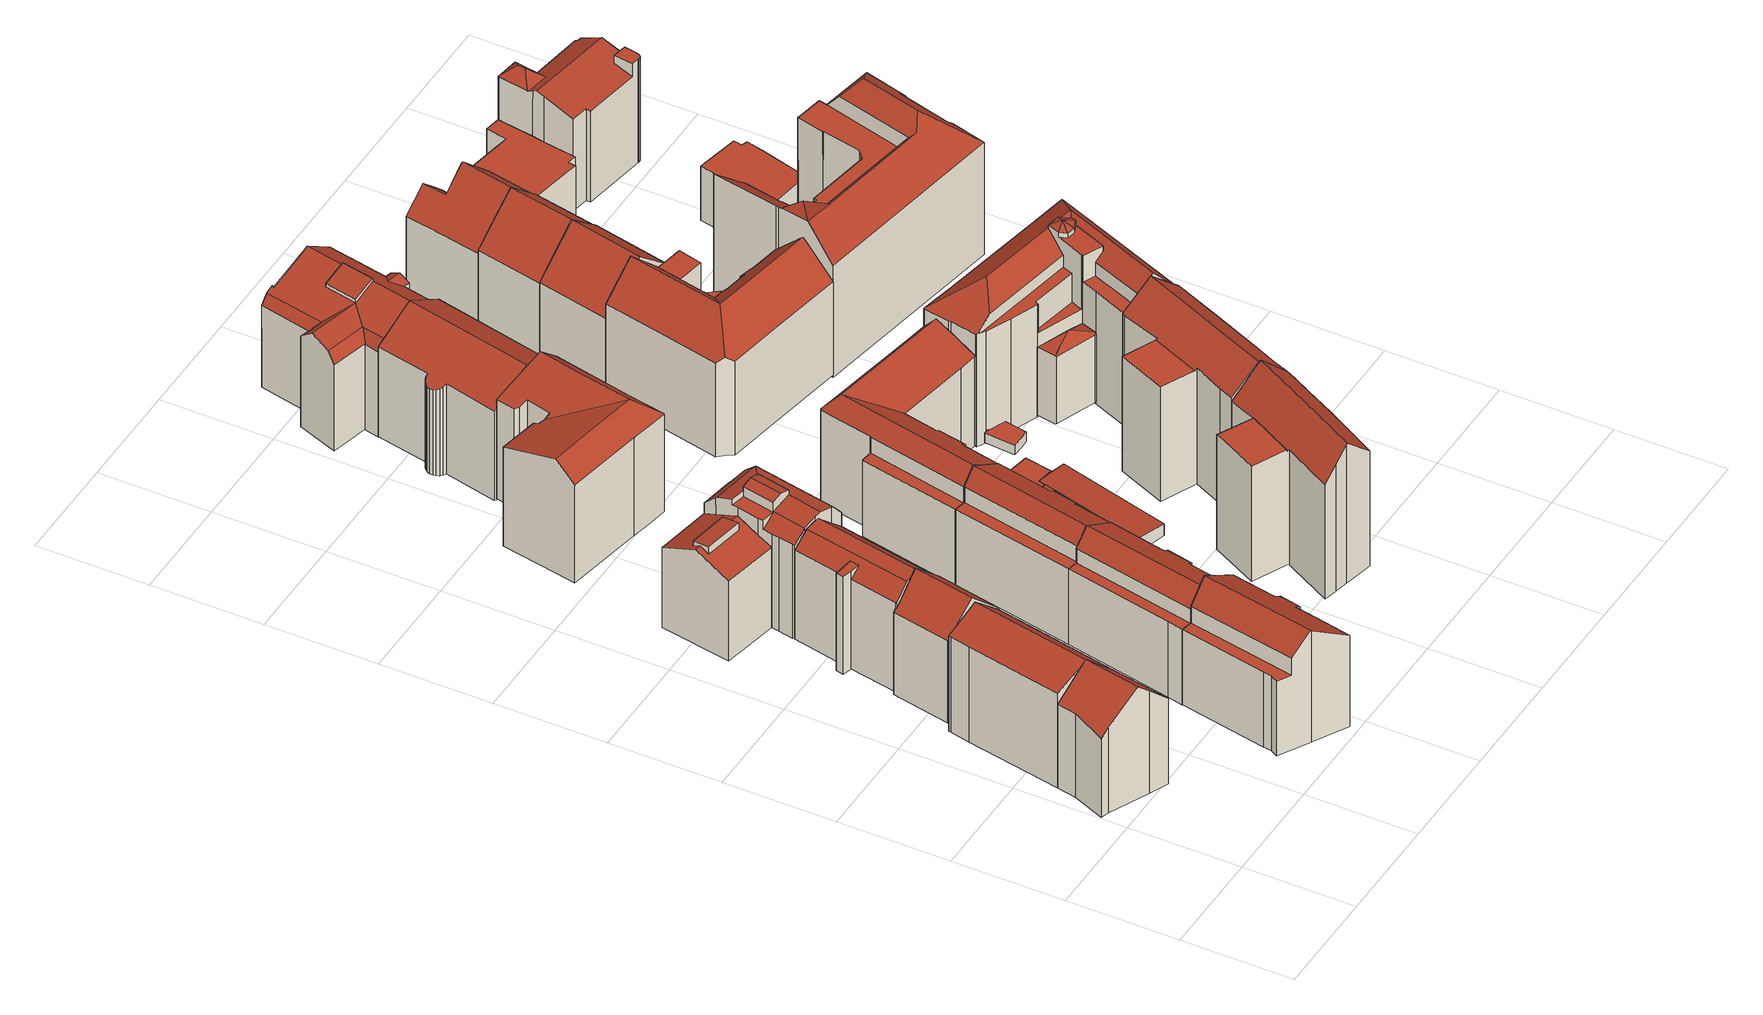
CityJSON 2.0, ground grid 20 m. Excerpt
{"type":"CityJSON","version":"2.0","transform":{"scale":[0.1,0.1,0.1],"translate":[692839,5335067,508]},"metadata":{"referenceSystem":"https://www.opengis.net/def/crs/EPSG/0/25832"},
"CityObjects":{
"building1":{"type":"Building","attributes":{"Gemeindeschluessel":"09162000","HoeheDach":"530.930","HoeheGrund":"508.690","Methode":"2000","NiedrigsteTraufeDesGebaeudes":"524.321","Geometrietyp2DReferenz":"3000","function":"31001_1000","roofType":"3100","measuredHeight":22.24,"storeysAboveGround":6},"geometry":[{"type":"MultiSurface","lod":"2","boundaries":[[[0,1,2,3]],[[4,5,6,7,8]],[[0,3,9,10]],[[2,11,4,8,9,3]],[[1,12,11,2]],[[13,5,4,11,12]],[[6,5,13,14]],[[15,7,6,14]],[[15,14,13,12,1,0,10]],[[10,9,8,7,15]]],"semantics":{"surfaces":[{"type":"WallSurface"},{"type":"RoofSurface"},{"type":"GroundSurface"}],"values":[0,1,0,1,0,0,0,0,2,0]}}]},
"building2":{"type":"Building","attributes":{"Gemeindeschluessel":"09162000","HoeheDach":"530.621","HoeheGrund":"508.690","Methode":"2000","NiedrigsteTraufeDesGebaeudes":"525.670","Geometrietyp2DReferenz":"3000","function":"31001_9998","roofType":"3100","measuredHeight":21.93,"storeysAboveGround":6},"geometry":[{"type":"MultiSurface","lod":"2","boundaries":[[[16,17,18,19]],[[20,21,22,23]],[[24,25,17,16]],[[26,27,21,20]],[[19,18,7,15]],[[23,28,24,16,19,15,10,26,20]],[[7,18,17,25,29,30,31]],[[31,30,22,21,27,32]],[[23,22,30,29,28]],[[28,29,25,24]],[[15,7,31,32,10]],[[10,32,27,26]]],"semantics":{"surfaces":[{"type":"WallSurface"},{"type":"GroundSurface"},{"type":"RoofSurface"}],"values":[0,0,0,0,0,1,2,2,0,0,0,0]}}]},
"building3":{"type":"Building","attributes":{"Gemeindeschluessel":"09162000","HoeheDach":"531.830","HoeheGrund":"510.330","Methode":"2000","NiedrigsteTraufeDesGebaeudes":"526.087","Geometrietyp2DReferenz":"3000","function":"31001_1000","roofType":"3100","measuredHeight":21.5,"storeysAboveGround":6},"geometry":[{"type":"MultiSurface","lod":"2","boundaries":[[[33,34,35,36,37,38]],[[39,40,36,35,41,42,43,44]],[[38,37,36,40,39,45]],[[34,33,46,47,48,49,50,43,42,41,35]],[[50,51,44,43]],[[49,52,51,50]],[[47,53,54,48]],[[48,54,52,49]],[[46,33,38,45,53,47]],[[53,45,39,44,51,52,54]]],"semantics":{"surfaces":[{"type":"WallSurface"},{"type":"RoofSurface"},{"type":"GroundSurface"}],"values":[0,0,1,2,0,0,0,0,0,1]}}]},
"building4":{"type":"Building","attributes":{"Gemeindeschluessel":"09162000","HoeheDach":"532.651","HoeheGrund":"510.430","Methode":"2000","NiedrigsteTraufeDesGebaeudes":"525.310","Geometrietyp2DReferenz":"3000","function":"31001_1000","roofType":"3100","measuredHeight":22.22,"storeysAboveGround":6},"geometry":[{"type":"MultiSurface","lod":"2","boundaries":[[[55,56,57,58]],[[59,60,61,62]],[[63,64,60,59]],[[65,66,67,68,69,70]],[[71,72,73,74]],[[75,76,77,78,58,57]],[[79,80,74,73,81,82,83,84,85]],[[70,69,86,87]],[[77,76,67,66]],[[88,89,90,91,92,93,94,62,61]],[[85,84,64,63]],[[73,72,86,69,68,67,76,75,57,56,91,90,81]],[[83,88,61,60,64,84]],[[83,82,89,88]],[[92,91,56,55]],[[87,86,72,71]],[[81,90,89,82]],[[58,78,77,66,65,70,87,71,74,80,79,85,63,59,62,94,93,92,55]]],"semantics":{"surfaces":[{"type":"WallSurface"},{"type":"RoofSurface"},{"type":"GroundSurface"}],"values":[0,0,0,0,0,0,0,0,0,0,0,1,1,0,0,0,1,2]}}]},
"building5":{"type":"Building","attributes":{"Gemeindeschluessel":"09162000","HoeheDach":"530.940","HoeheGrund":"510.274","Methode":"2000","NiedrigsteTraufeDesGebaeudes":"525.582","Geometrietyp2DReferenz":"3000","function":"31001_1000","roofType":"3100","measuredHeight":20.67,"storeysAboveGround":6},"geometry":[{"type":"MultiSurface","lod":"2","boundaries":[[[43,95,96,50]],[[97,98,99,100,101]],[[102,103,104]],[[43,35,105,98,97,95]],[[50,96,106,107]],[[108,109,110,103,102,111]],[[112,113,114,115]],[[116,117,106]],[[118,119,120,121]],[[122,123,124,101,100]],[[115,114,110,109]],[[121,120,105,35]],[[108,111,124,123]],[[43,50,107,112,115,109,108,123,122,125,118,121,35]],[[117,116,104,103,110,114,113]],[[125,126,119,118]],[[125,122,100,99,126]],[[97,101,124,111,102,104,116,106,96,95]],[[105,120,119,126,99,98]],[[112,107,106,117,113]]],"semantics":{"surfaces":[{"type":"WallSurface"},{"type":"RoofSurface"},{"type":"GroundSurface"}],"values":[0,1,0,0,0,0,0,0,0,0,0,0,0,2,1,0,0,1,1,0]}}]},
"building6":{"type":"Building","attributes":{"Gemeindeschluessel":"09162000","HoeheDach":"529.820","HoeheGrund":"510.276","Methode":"2000","NiedrigsteTraufeDesGebaeudes":"526.229","Geometrietyp2DReferenz":"3000","function":"31001_9998","roofType":"3100","measuredHeight":19.54,"storeysAboveGround":4},"geometry":[{"type":"MultiSurface","lod":"2","boundaries":[[[127,128,129,130,131,132,133]],[[134,135,136,137]],[[136,135,138,139]],[[140,141,142,143,144,145,146,147,148]],[[138,135,134,146,145]],[[127,141,140,128]],[[130,129,148,147,149]],[[146,134,137,143,142,150,151,152,149,147]],[[127,133,150,142,141]],[[132,151,150,133]],[[128,140,148,129]],[[144,139,138,145]],[[136,139,144,143,137]],[[131,152,151,132]],[[130,149,152,131]]],"semantics":{"surfaces":[{"type":"GroundSurface"},{"type":"WallSurface"},{"type":"RoofSurface"}],"values":[0,1,2,2,1,1,1,2,1,1,1,1,1,1,1]}}]},
"building7":{"type":"Building","attributes":{"Gemeindeschluessel":"09162000","HoeheDach":"531.190","HoeheGrund":"510.310","Methode":"2000","NiedrigsteTraufeDesGebaeudes":"525.290","Geometrietyp2DReferenz":"3000","function":"31001_1000","roofType":"3100","measuredHeight":20.88,"storeysAboveGround":6},"geometry":[{"type":"MultiSurface","lod":"2","boundaries":[[[153,154,155,156]],[[157,158,159,160]],[[161,162,163,164]],[[165,166,167,168,61]],[[169,168,167,170]],[[171,157,160,172,161,164,173,174,175,169,170,176,177,178]],[[163,162,179,159,158,180,181,154,153]],[[174,173,164,163,153,156,165,61,175]],[[166,155,154,181,178,177,176,170,167]],[[172,179,162,161]],[[165,156,155,166]],[[178,181,180,171]],[[160,159,179,172]],[[171,180,158,157]],[[175,61,168,169]]],"semantics":{"surfaces":[{"type":"RoofSurface"},{"type":"WallSurface"},{"type":"GroundSurface"}],"values":[0,1,1,0,1,2,0,1,1,1,1,1,1,1,1]}}]},
"building8":{"type":"Building","attributes":{"Gemeindeschluessel":"09162000","HoeheDach":"533.300","HoeheGrund":"510.267","Methode":"2000","NiedrigsteTraufeDesGebaeudes":"528.326","Geometrietyp2DReferenz":"3000","function":"31001_9998","roofType":"3400","measuredHeight":23.03,"storeysAboveGround":5},"geometry":[{"type":"MultiSurface","lod":"2","boundaries":[[[182,183,184,185]],[[186,187,188]],[[187,189,190,191,192]],[[193,194,195,196,197,198]],[[186,199,200]],[[190,201,202,191]],[[122,125,203,204,205]],[[206,207,187,186,200,208,209,210,211]],[[131,212,213,214]],[[123,206,211,108]],[[196,185,184,197]],[[127,215,216,133]],[[217,182,185,196,195]],[[127,128,208,200,199,215]],[[217,218,118,125,122,123,108,219,220,128,127,133,132,131,214,183,182]],[[218,194,193,118]],[[213,221,214]],[[132,222,212,131]],[[223,224,225,202,201]],[[191,202,225,192]],[[220,209,208,128]],[[223,201,190,189]],[[203,198,197,223,189,204]],[[226,224,227,228]],[[214,221,184,183]],[[108,211,210,219]],[[219,210,209,220]],[[217,195,194,218]],[[186,188,226,228,216,215,199]],[[197,184,221,213,212,222,229]],[[188,187,192,225,224,226]],[[123,122,205,207,206]],[[125,118,193,198,203]],[[187,207,205,204,189]],[[132,133,216,228,227,229,222]],[[223,197,229,227,224]]],"semantics":{"surfaces":[{"type":"WallSurface"},{"type":"RoofSurface"},{"type":"GroundSurface"}],"values":[0,0,0,1,0,1,0,1,0,0,1,0,0,0,2,0,0,0,0,1,0,0,1,0,0,0,0,0,1,1,0,0,0,1,0,1]}}]},
"building9":{"type":"Building","attributes":{"Gemeindeschluessel":"09162000","HoeheDach":"531.320","HoeheGrund":"510.270","Methode":"2000","NiedrigsteTraufeDesGebaeudes":"525.267","Geometrietyp2DReferenz":"3000","function":"31001_1000","roofType":"3100","measuredHeight":21.05,"storeysAboveGround":6},"geometry":[{"type":"MultiSurface","lod":"2","boundaries":[[[230,231,232,233]],[[234,232,231,235,236,237,238,239,240]],[[241,242,243,244]],[[245,246,178,247,230,233,248,167,170]],[[247,249,243,242,250,235,231,230]],[[170,167,240,239]],[[248,234,240,167]],[[251,241,244,252,178,246,245,170,239,238,237,236]],[[244,243,249,252]],[[251,250,242,241]],[[252,249,247,178]],[[248,233,232,234]],[[236,235,250,251]]],"semantics":{"surfaces":[{"type":"RoofSurface"},{"type":"WallSurface"},{"type":"GroundSurface"}],"values":[0,1,1,1,0,1,0,2,1,1,1,1,1]}}]},
"building10":{"type":"Building","attributes":{"Gemeindeschluessel":"09162000","HoeheDach":"510.371","HoeheGrund":"509.403","Methode":"2000","NiedrigsteTraufeDesGebaeudes":"510.371","Geometrietyp2DReferenz":"3000","function":"31001_2000","roofType":"1000","measuredHeight":0.968},"geometry":[{"type":"MultiSurface","lod":"2","boundaries":[[[253,254,255,256]],[[257,254,253,258]],[[259,256,255,260]],[[260,255,254,257]],[[259,260,257,258]],[[258,253,256,259]]],"semantics":{"surfaces":[{"type":"RoofSurface"},{"type":"WallSurface"},{"type":"GroundSurface"}],"values":[0,1,1,1,2,1]}}]},
"building11":{"type":"Building","attributes":{"Gemeindeschluessel":"09162000","HoeheDach":"532.860","HoeheGrund":"510.080","Methode":"2000","NiedrigsteTraufeDesGebaeudes":"529.471","Geometrietyp2DReferenz":"3000","function":"31001_1000","roofType":"3100","measuredHeight":22.78,"storeysAboveGround":5},"geometry":[{"type":"MultiSurface","lod":"2","boundaries":[[[261,262,263,264,265,266,267,268]],[[263,269,270,271,272,264]],[[273,274,275,276,277,278,279,270,269,263,262]],[[280,281,282,283,284,285]],[[286,278,277,287]],[[288,289,290,291]],[[287,277,276,292]],[[293,273,262,261,268,290,289,294]],[[295,296,297,298,275,274,273]],[[282,281,299,300,301,297,296,295]],[[302,298,297,301]],[[303,294,289,288,304,305]],[[271,270,279,306]],[[291,290,268,267]],[[301,300,299,281,280,285,305,304,288,291,267,266,265,264,272,271,306,286,287,292,307,302]],[[285,284,303,305]],[[306,279,278,286]],[[284,283,282,295,273,293,294,303]],[[275,298,302,307,292,276]]],"semantics":{"surfaces":[{"type":"WallSurface"},{"type":"RoofSurface"},{"type":"GroundSurface"}],"values":[0,0,1,0,0,0,0,1,1,0,0,0,0,0,2,0,0,1,0]}}]},
"building12":{"type":"Building","attributes":{"Gemeindeschluessel":"09162000","HoeheDach":"513.121","HoeheGrund":"509.403","Methode":"2000","NiedrigsteTraufeDesGebaeudes":"512.625","Geometrietyp2DReferenz":"3000","function":"31001_2000","roofType":"1000","measuredHeight":3.72},"geometry":[{"type":"MultiSurface","lod":"2","boundaries":[[[260,308,309,310]],[[259,311,312,313]],[[314,315,316,317]],[[308,260,259,313,317,316,318,319]],[[259,260,310,311]],[[320,319,318,321]],[[312,311,310,309,320,321,315,314]],[[313,312,314,317]],[[308,319,320,309]],[[321,318,316,315]]],"semantics":{"surfaces":[{"type":"WallSurface"},{"type":"GroundSurface"},{"type":"RoofSurface"}],"values":[0,0,0,1,0,0,2,0,0,0]}}]},
"building13":{"type":"Building","attributes":{"Gemeindeschluessel":"09162000","HoeheDach":"532.239","HoeheGrund":"509.840","Methode":"2000","NiedrigsteTraufeDesGebaeudes":"526.685","Geometrietyp2DReferenz":"3000","function":"31001_1000","roofType":"3100","measuredHeight":22.4,"storeysAboveGround":4},"geometry":[{"type":"MultiSurface","lod":"2","boundaries":[[[322,323,324,325]],[[326,327,328,329]],[[324,323,330,331]],[[325,332,333,334,335,336,337,338,339,340,341,342,343,344,345,346,347,326,329,348,322]],[[335,349,350,336]],[[345,351,352,346]],[[337,336,350,353,354,338]],[[339,355,356,340]],[[334,357,349,335]],[[332,325,324,331,358,333]],[[340,356,359,341]],[[352,360,327,326,347,346]],[[357,358,331,330,328,327,360,352,351,361,362,363,359,356,355,354,353,350,349]],[[341,359,363,342]],[[343,362,361,344]],[[344,361,351,345]],[[330,323,322,348,329,328]],[[333,358,357,334]],[[338,354,355,339]],[[342,363,362,343]]],"semantics":{"surfaces":[{"type":"WallSurface"},{"type":"RoofSurface"},{"type":"GroundSurface"}],"values":[0,0,1,2,0,0,0,0,0,0,0,0,1,0,0,0,0,0,0,0]}}]},
"building14":{"type":"Building","attributes":{"Gemeindeschluessel":"09162000","HoeheDach":"531.390","HoeheGrund":"510.120","Methode":"2000","NiedrigsteTraufeDesGebaeudes":"525.294","Geometrietyp2DReferenz":"3000","function":"31001_1000","roofType":"3100","measuredHeight":21.27,"storeysAboveGround":6},"geometry":[{"type":"MultiSurface","lod":"2","boundaries":[[[364,365,366,367]],[[368,369,370,371,372,373]],[[374,375,376,377,378,379,380,240,381]],[[382,383,366,365,384,385,386,387,388,389]],[[379,390,391,392,393,380]],[[240,394,395,396,397,381]],[[389,388,387,398,399,400,401,402]],[[403,385,384,404]],[[405,399,398,406]],[[402,401,400,407,408,409,410,411]],[[392,391,412,413,414,396,395]],[[412,415,411,410,416,413]],[[386,417,418,406,398,387]],[[373,372,377,376]],[[419,420,370,369]],[[421,420,419,422,423,424]],[[378,425,389,402,411,415,412,391,390,379]],[[404,384,365,364]],[[417,386,385,403]],[[377,372,371,370,420,421,424,426,427,382,389,425,378]],[[380,393,392,395,394,240]],[[418,417,403,404,364,367,428,429,430,431,423,422,419,369,368,373,376,375,374,381,397,396,414,413,416,410,409,408,407,405,406]],[[407,400,399,405]],[[423,431,430,427,426,424]],[[429,428,367,366,383,382,427,430]]],"semantics":{"surfaces":[{"type":"WallSurface"},{"type":"RoofSurface"},{"type":"GroundSurface"}],"values":[0,0,0,1,0,0,1,0,0,0,0,0,0,0,0,0,1,0,0,1,1,2,0,0,0]}}]},
"building15":{"type":"Building","attributes":{"Gemeindeschluessel":"09162000","HoeheDach":"537.453","HoeheGrund":"509.850","Methode":"1000","NiedrigsteTraufeDesGebaeudes":"532.104","Geometrietyp2DReferenz":"3000","function":"31001_1000","roofType":"3100","measuredHeight":27.6,"storeysAboveGround":7},"geometry":[{"type":"MultiSurface","lod":"2","boundaries":[[[432,433,434,435,436,437]],[[438,439,440,441,442,443,444,445,446,447,448,449,437,436,435,450,451,452,453,454,455,456,457]],[[458,459,457,456,455,460]],[[449,448,461,462,463,432,437]],[[464,465,466,451,450,435,434]],[[457,459,467,438]],[[465,464,463,462]],[[445,468,469,446]],[[469,470,461,448,447,446]],[[440,439,438,467,471,472]],[[443,442,473,474,475,444]],[[444,475,468,445]],[[468,475,474,476,477,458,460,478,479,480,466,465,462,461,470,469]],[[473,481,472,471,467,459,458,477,476,474]],[[463,464,434,433,432]],[[466,480,479,453,452,451]],[[478,460,455,454,453,479]],[[442,441,440,472,481,473]]],"semantics":{"surfaces":[{"type":"WallSurface"},{"type":"GroundSurface"},{"type":"RoofSurface"}],"values":[0,1,0,0,0,0,0,0,0,0,0,0,2,2,2,0,0,0]}}]},
"building16":{"type":"Building","attributes":{"Gemeindeschluessel":"09162000","HoeheDach":"513.026","HoeheGrund":"510.170","Methode":"2000","NiedrigsteTraufeDesGebaeudes":"512.534","Geometrietyp2DReferenz":"3000","function":"31001_2000","roofType":"1000","measuredHeight":2.86},"geometry":[{"type":"MultiSurface","lod":"2","boundaries":[[[482,483,484,485,486,487]],[[488,489,490,491,492,493]],[[492,483,482,493]],[[493,482,487,488]],[[491,484,483,492]],[[488,487,486,489]],[[489,486,485,490]],[[490,485,484,491]]],"semantics":{"surfaces":[{"type":"RoofSurface"},{"type":"GroundSurface"},{"type":"WallSurface"}],"values":[0,1,2,2,2,2,2,2]}}]},
"building17":{"type":"Building","attributes":{"Gemeindeschluessel":"09162000","HoeheDach":"513.042","HoeheGrund":"510.330","Methode":"1000","NiedrigsteTraufeDesGebaeudes":"513.042","Geometrietyp2DReferenz":"3000","function":"31001_2000","roofType":"1000","measuredHeight":2.71},"geometry":[{"type":"MultiSurface","lod":"2","boundaries":[[[494,485,486,495]],[[496,497,498,499]],[[486,485,500,501,498,497]],[[499,498,501,502]],[[503,500,485,494]],[[502,501,500,503]],[[496,499,502,503,494,495]],[[495,486,497,496]]],"semantics":{"surfaces":[{"type":"WallSurface"},{"type":"RoofSurface"},{"type":"GroundSurface"}],"values":[0,0,1,0,0,0,2,0]}}]},
"building18":{"type":"Building","attributes":{"Gemeindeschluessel":"09162000","HoeheDach":"532.300","HoeheGrund":"509.741","Methode":"2000","NiedrigsteTraufeDesGebaeudes":"525.881","Geometrietyp2DReferenz":"3000","function":"31001_1000","roofType":"3100","measuredHeight":22.56,"storeysAboveGround":4},"geometry":[{"type":"MultiSurface","lod":"2","boundaries":[[[504,505,506,507]],[[508,509,510,511]],[[512,513,514,515,516,517]],[[518,519,520,521]],[[522,508,511,523,524]],[[525,526,527,528]],[[529,527,530,531]],[[532,533,521,520]],[[534,535,513,512]],[[529,531,536,507]],[[508,537,538,509]],[[539,540,523,516,515]],[[541,542,543,544]],[[508,522,528,527,529,507,506,545,537]],[[534,512,517,511,546,547]],[[507,536,504]],[[548,547,546]],[[549,550,551,540,539]],[[552,553,538,537]],[[532,520,519,554,546,511,552,537,545]],[[549,539,515,514]],[[546,543,548]],[[555,525,528,522,524,551,550]],[[518,541,544,554,519]],[[542,535,534,547,548,543]],[[556,533,532,545,506,505]],[[556,505,504,536,531,530,526,525,555]],[[538,553,510,509]],[[523,511,517,516]],[[546,554,544,543]],[[549,514,513,535,542,541,518,521,533,556,555,550]],[[524,523,540,551]],[[511,510,553,552]],[[526,530,527]]],"semantics":{"surfaces":[{"type":"RoofSurface"},{"type":"WallSurface"},{"type":"GroundSurface"}],"values":[0,1,1,1,0,0,0,1,1,0,1,0,1,0,0,1,1,1,1,0,1,0,1,1,1,1,1,0,0,0,2,0,1,1]}}]},
"building19":{"type":"Building","attributes":{"Gemeindeschluessel":"09162000","HoeheDach":"512.377","HoeheGrund":"510.530","Methode":"1000","NiedrigsteTraufeDesGebaeudes":"512.377","Geometrietyp2DReferenz":"3000","function":"51009_1610","roofType":"1000","measuredHeight":1.85},"geometry":[{"type":"MultiSurface","lod":"2","boundaries":[[[557,558,559,560,561,562,563,564,565]],[[566,567,568,569,570,571,572,573,574]],[[558,557,565,569,568,567]],[[574,573,572,562,561,560]],[[559,558,567,566,574,560]],[[562,572,571,563]],[[570,569,565,564,563,571]]],"semantics":{"surfaces":[{"type":"GroundSurface"},{"type":"RoofSurface"},{"type":"WallSurface"}],"values":[0,1,2,2,2,2,2]}}]},
"building20":{"type":"Building","attributes":{"Gemeindeschluessel":"09162000","HoeheDach":"537.390","HoeheGrund":"509.870","Methode":"1000","NiedrigsteTraufeDesGebaeudes":"532.601","Geometrietyp2DReferenz":"3000","function":"31001_1000","roofType":"3100","measuredHeight":27.52,"storeysAboveGround":7},"geometry":[{"type":"MultiSurface","lod":"2","boundaries":[[[575,576,577,578]],[[579,580,581,582,583,577,576,584,585,586,587,588,589,590,591]],[[592,593,594,595]],[[596,459,579,597]],[[598,599,600,601]],[[459,602,603,604,605,600,599,582,581,580,579]],[[601,600,605,606]],[[607,583,582,608]],[[597,579,591,609]],[[586,585,584,576,575,610,611,612]],[[590,589,613,614]],[[593,587,586,612,615,616,594]],[[609,591,590,614]],[[617,618,619,606,605,604,603,602]],[[583,607,578,577]],[[587,593,592,588]],[[606,619,618,617,596,597,609,614,613,620,621,616,615,612,611,610,575,578,607,608,598,601]],[[599,598,608,582]],[[620,613,589,588,592,595,621]],[[621,595,594,616]],[[617,602,459,596]]],"semantics":{"surfaces":[{"type":"WallSurface"},{"type":"RoofSurface"},{"type":"GroundSurface"}],"values":[0,1,1,0,0,1,0,0,0,0,0,0,0,0,0,0,2,0,0,0,0]}}]},
"building21":{"type":"Building","attributes":{"Gemeindeschluessel":"09162000","HoeheDach":"534.470","HoeheGrund":"510.120","Methode":"2000","NiedrigsteTraufeDesGebaeudes":"528.004","Geometrietyp2DReferenz":"3000","function":"31001_1000","roofType":"3100","measuredHeight":24.35,"storeysAboveGround":5},"geometry":[{"type":"MultiSurface","lod":"2","boundaries":[[[622,623,624,625,626]],[[627,628,629,630,631,632,633]],[[634,635,636,637]],[[634,638,639,640,641,635]],[[642,624,623,643]],[[644,645,646,647,648,649,650,651,652,653,654,655,642,643,656,657,658,659,660,661,629,628,627,662,663,664,639,638,634,637]],[[643,623,622,656]],[[657,656,622,626,665,666,658]],[[667,668,669,636,635,641,640,670,671,672,633,632,673,674]],[[675,676,673,677]],[[678,679,680,652,651,650]],[[647,646,681,682,683,648]],[[683,682,681,668,667,674,684]],[[649,648,683,684,678,650]],[[625,685,665,626]],[[686,687,685,625,624,642,655,654,653,652,680]],[[673,676,688,666,665,685,687,686,689,674]],[[677,673,632,631]],[[631,630,690,675,677]],[[658,666,688,659]],[[676,675,690,661,660,659,688]],[[627,633,672,662]],[[681,646,645,644,637,636,669,668]],[[672,671,670,664,663,662]],[[684,674,689,686,680,679,678]],[[661,690,630,629]],[[664,670,640,639]]],"semantics":{"surfaces":[{"type":"RoofSurface"},{"type":"WallSurface"},{"type":"GroundSurface"}],"values":[0,1,1,1,1,2,1,1,0,1,1,1,0,1,1,1,0,1,0,1,1,1,1,1,0,1,1]}}]},
"building22":{"type":"Building","attributes":{"Gemeindeschluessel":"09162000","HoeheDach":"532.763","HoeheGrund":"510.300","Methode":"2000","NiedrigsteTraufeDesGebaeudes":"525.832","Geometrietyp2DReferenz":"3000","function":"31001_1000","roofType":"3100","measuredHeight":22.46,"storeysAboveGround":6},"geometry":[{"type":"MultiSurface","lod":"2","boundaries":[[[691,692,693,694,695,696,697,698]],[[699,700,701,702,703,704,705,697,696,695,694]],[[700,699,694,693,706,707]],[[708,709,710,692,691,698,711]],[[712,707,706,693,692,710]],[[704,703,702,701,700,707,712,710,709,708,711,705]],[[705,711,698,697]]],"semantics":{"surfaces":[{"type":"WallSurface"},{"type":"GroundSurface"},{"type":"RoofSurface"}],"values":[0,1,0,2,2,0,0]}}]},
"building23":{"type":"Building","attributes":{"Gemeindeschluessel":"09162000","HoeheDach":"525.737","HoeheGrund":"510.280","Methode":"1000","NiedrigsteTraufeDesGebaeudes":"523.746","Geometrietyp2DReferenz":"3000","function":"31001_9998","roofType":"4000","measuredHeight":15.46,"storeysAboveGround":5},"geometry":[{"type":"MultiSurface","lod":"2","boundaries":[[[713,714,715,716,717,718]],[[719,720,715,714]],[[721,722,723,724,725,726]],[[722,721,727,728]],[[719,725,720]],[[727,721,726,719,714,713]],[[720,725,724,729,716,715]],[[726,725,719]],[[723,722,728,718,717,716,729,724]],[[728,727,713,718]]],"semantics":{"surfaces":[{"type":"WallSurface"},{"type":"RoofSurface"},{"type":"GroundSurface"}],"values":[0,1,0,0,1,1,0,1,2,0]}}]},
"building24":{"type":"Building","attributes":{"Gemeindeschluessel":"09162000","HoeheDach":"539.300","HoeheGrund":"509.923","Methode":"2000","NiedrigsteTraufeDesGebaeudes":"526.530","Geometrietyp2DReferenz":"3000","function":"31001_9998","roofType":"2100","measuredHeight":29.38,"storeysAboveGround":7},"geometry":[{"type":"MultiSurface","lod":"2","boundaries":[[[730,731,732,733]],[[734,735,736,737,738,739,740,741]],[[742,743,744,745,746]],[[747,748,749,750]],[[733,732,751,752]],[[598,601,753,754,755]],[[752,751,744,743]],[[737,756,757,738]],[[758,759,760,761,762,763,764,765,766]],[[767,768,756]],[[769,764,763,770]],[[771,772,740,739,773,750,749,774]],[[775,762,761,776]],[[739,738,757,777,778,779,780,781,782,773]],[[778,777,783,784]],[[607,608,785,786,787,788]],[[789,783,768]],[[790,791,771,774]],[[792,793,794,786,785,755,754,795]],[[787,796,797,798,788]],[[799,759,731,730]],[[758,778,784,795,745,744,751,732,731,759]],[[607,788,798,800]],[[792,789,801,735,734,793]],[[791,790,802,803]],[[780,804,805,802,790,774,749,748,781]],[[767,801,768]],[[736,767,756,737]],[[769,806,805,804,765,764]],[[742,807,601,598,608,607,800,772,771,791,803,806,769,770,775,776,808,799,730,733,752,743]],[[805,806,803,802]],[[768,783,777]],[[787,786,794,796]],[[773,782,747,750]],[[735,801,767,736]],[[784,783,789,792]],[[770,763,762,775]],[[756,768,757]],[[742,746,809,807]],[[768,777,757]],[[780,779,766,765,804]],[[808,760,759,799]],[[801,789,768]],[[778,758,766,779]],[[772,800,798,797,741,740]],[[782,781,748,747]],[[598,755,785,608]],[[776,761,760,808]],[[792,795,784]],[[807,809,753,601]],[[754,753,809,746,745,795]],[[734,741,797,796,794,793]]],"semantics":{"surfaces":[{"type":"WallSurface"},{"type":"RoofSurface"},{"type":"GroundSurface"}],"values":[0,1,0,0,0,0,0,0,1,1,0,0,0,0,0,0,1,0,1,1,0,1,0,0,0,1,1,0,0,2,0,1,0,1,0,0,0,1,0,1,0,0,1,1,0,0,0,0,1,0,1,0]}}]},
"building25":{"type":"Building","attributes":{"Gemeindeschluessel":"09162000","HoeheDach":"532.760","HoeheGrund":"510.320","Methode":"2000","NiedrigsteTraufeDesGebaeudes":"525.579","Geometrietyp2DReferenz":"3000","function":"31001_1000","roofType":"3100","measuredHeight":22.44,"storeysAboveGround":6},"geometry":[{"type":"MultiSurface","lod":"2","boundaries":[[[694,695,810,697,811,812,813,814]],[[815,816,817,814,813,812,811,818]],[[697,819,818,811]],[[810,695,694,820,692,821,819,697]],[[821,692,816,815,818,819]],[[814,817,820,694]],[[820,817,816,692]]],"semantics":{"surfaces":[{"type":"GroundSurface"},{"type":"WallSurface"},{"type":"RoofSurface"}],"values":[0,1,1,1,2,1,2]}}]},
"building26":{"type":"Building","attributes":{"Gemeindeschluessel":"09162000","HoeheDach":"532.780","HoeheGrund":"510.370","Methode":"2000","NiedrigsteTraufeDesGebaeudes":"525.017","Geometrietyp2DReferenz":"3000","function":"31001_1000","roofType":"3100","measuredHeight":22.41,"storeysAboveGround":6},"geometry":[{"type":"MultiSurface","lod":"2","boundaries":[[[822,823,824,825,826,827,828,829,830,831,832,833,834]],[[835,836,837,838,839,840,841,842,843]],[[829,844,845,830]],[[836,846,834,833,832,837]],[[822,847,848,823]],[[848,847,846,836,835]],[[832,831,830,845,849,838,837]],[[834,846,847,822]],[[849,845,844,840,839]],[[840,844,829,828,827,841]],[[824,823,848,835,843,825]],[[843,842,841,827,826,825]],[[839,838,849]]],"semantics":{"surfaces":[{"type":"GroundSurface"},{"type":"RoofSurface"},{"type":"WallSurface"}],"values":[0,1,2,2,2,1,2,2,1,2,2,2,2]}}]},
"building27":{"type":"Building","attributes":{"Gemeindeschluessel":"09162000","HoeheDach":"540.160","HoeheGrund":"509.587","Methode":"2000","NiedrigsteTraufeDesGebaeudes":"514.100","Geometrietyp2DReferenz":"3000","function":"31001_9998","roofType":"3200","measuredHeight":30.57,"storeysAboveGround":5},"geometry":[{"type":"MultiSurface","lod":"2","boundaries":[[[850,851,852,853]],[[854,855,856,857]],[[858,859,860]],[[861,862,863,864]],[[865,866,867,868]],[[858,869,859]],[[870,871,872]],[[873,874,875,876]],[[877,878,879,880]],[[861,864,881,882,860,859]],[[862,865,868,883,873,876,884,885,886,887,888,877,880,889,890,891,892,893,894,895,896,863]],[[858,860,897,898,899]],[[886,900,901,887]],[[902,903,855,854]],[[880,879,904,889]],[[850,853,901,900,905,906,875,874,907,867,866,908]],[[885,905,900,886]],[[909,881,864,910,856,855,903,911]],[[888,912,878,877]],[[913,902,854,857]],[[884,906,905,885]],[[883,907,874,873]],[[890,889,904,914,915,916]],[[857,856,910,913]],[[909,917,918,882,881]],[[891,919,920,892]],[[898,897,918,921]],[[862,861,859,869,908,866,865]],[[868,867,907,883]],[[890,916,919,891]],[[896,911,903,902,913,910,864,863]],[[915,922,923,920,919,916]],[[895,924,911,896]],[[915,914,925,922]],[[872,921,918,917]],[[876,875,906,884]],[[888,887,901,853,852,912]],[[850,908,869,858,899,851]],[[894,893,923,922,925,926]],[[909,911,924,870,872,917]],[[895,894,926,871,870,924]],[[872,871,926,925,914,904,879,878,912,852,851,899,898,921]],[[892,920,923,893]],[[882,918,897,860]]],"semantics":{"surfaces":[{"type":"WallSurface"},{"type":"RoofSurface"},{"type":"GroundSurface"}],"values":[0,0,1,0,0,1,0,0,0,1,2,0,0,0,0,1,0,1,0,1,0,0,0,0,1,0,0,0,0,0,0,1,0,0,0,0,0,0,0,1,0,1,0,1]}}]},
"building28":{"type":"Building","attributes":{"Gemeindeschluessel":"09162000","HoeheDach":"521.173","HoeheGrund":"510.020","Methode":"1000","NiedrigsteTraufeDesGebaeudes":"521.173","Geometrietyp2DReferenz":"3000","function":"31001_9998","roofType":"1000","measuredHeight":11.15,"storeysAboveGround":3},"geometry":[{"type":"MultiSurface","lod":"2","boundaries":[[[927,928,929,930]],[[931,932,933,934,935,936,937,938,939,927,930,940,941,942,943,944,945]],[[939,946,928,927]],[[932,931,945,947,948,949]],[[936,950,951,937]],[[934,952,953,935]],[[930,929,954,940]],[[935,953,950,936]],[[932,949,955,933]],[[933,955,952,934]],[[943,956,957,944]],[[958,951,950,953,952,955,949,948,947,957,956,959,960,954,929,928,946]],[[938,937,951,958,946,939]],[[944,957,947,945]],[[960,959,956,943,942,941,940,954]]],"semantics":{"surfaces":[{"type":"WallSurface"},{"type":"GroundSurface"},{"type":"RoofSurface"}],"values":[0,1,0,0,0,0,0,0,0,0,0,2,0,0,0]}}]},
"building29":{"type":"Building","attributes":{"Gemeindeschluessel":"09162000","HoeheDach":"520.860","HoeheGrund":"510.120","Methode":"1000","NiedrigsteTraufeDesGebaeudes":"520.860","Geometrietyp2DReferenz":"3000","function":"31001_1000","roofType":"1000","measuredHeight":10.74,"storeysAboveGround":3},"geometry":[{"type":"MultiSurface","lod":"2","boundaries":[[[961,962,963,964,965,966,967,968,969,970]],[[971,972,973,974,975,976,977,978,979,980]],[[970,969,968,975,974,973]],[[964,963,980,979,978,965]],[[972,961,970,973]],[[977,966,965,978]],[[972,971,980,963,962,961]],[[967,966,977,976,975,968]]],"semantics":{"surfaces":[{"type":"RoofSurface"},{"type":"GroundSurface"},{"type":"WallSurface"}],"values":[0,1,2,2,2,2,2,2]}}]},
"building30":{"type":"Building","attributes":{"Gemeindeschluessel":"09162000","HoeheDach":"531.730","HoeheGrund":"510.205","Methode":"2000","NiedrigsteTraufeDesGebaeudes":"528.100","Geometrietyp2DReferenz":"3000","function":"31001_9998","roofType":"3100","measuredHeight":21.52,"storeysAboveGround":5},"geometry":[{"type":"MultiSurface","lod":"2","boundaries":[[[981,982,983,984]],[[985,986,987,988]],[[989,990,991,992,987,986,993,994,995]],[[996,997,998,999,1000]],[[1001,1002,998,997]],[[1003,1004,1005,1006,1007]],[[1008,992,991,1009]],[[1010,1011,1012,1013]],[[1014,1015,1016,1017,1018,1019]],[[1010,1020,989,995,1021,1011]],[[1009,991,990,1022]],[[1003,1007,1016,1015]],[[985,984,983,1023,1024,993,986]],[[985,988,1008,1009,1022,1020,1010,1013,1001,997,996,1004,1003,1015,1014,981,984]],[[1025,1006,1005]],[[1026,1027,1028,1029]],[[1023,983,982,1019,1018,1026,1029,1000,999]],[[1027,1025,1005,1028]],[[1023,999,998,1002,1012,1011,1021,1030,1024]],[[1022,990,989,1020]],[[1014,1019,982,981]],[[1021,995,994,1030]],[[1013,1012,1002,1001]],[[1018,1017,1026]],[[1004,996,1000,1029,1028,1005]],[[1026,1017,1016,1007,1006,1025,1027]],[[1030,994,993,1024]],[[988,987,992,1008]]],"semantics":{"surfaces":[{"type":"WallSurface"},{"type":"RoofSurface"},{"type":"GroundSurface"}],"values":[0,0,1,0,0,0,0,0,0,0,0,0,0,2,1,1,1,1,1,0,0,0,0,0,0,1,0,0]}}]}
},
"vertices":[
[27,305,7],[4,248,7],[4,248,163],[27,305,174],[71,219,229],[90,210,211],[124,196,177],[145,305,177],[91,322,229],[34,340,174],[34,340,7],[18,243,177],[18,243,7],[90,210,7],[124,196,7],[145,305,7],
[187,520,7],[187,520,177],[181,486,177],[181,486,7],[75,549,7],[75,549,196],[76,553,196],[76,553,7],[188,525,7],[188,525,177],[67,513,7],[67,513,196],[189,526,7],[189,526,177],[136,539,226],[93,321,226],[34,340,196],
[188,526,23],[211,638,23],[212,644,23],[212,644,181],[211,638,181],[188,526,181],[151,652,238],[159,651,231],[159,651,23],[151,652,23],[102,658,23],[102,658,191],[129,541,238],[129,541,23],[76,554,23],[75,554,23],[96,660,23],[102,660,23],[102,660,191],[96,660,186],[76,554,187],[75,554,186],
[404,234,24],[404,234,205],[389,153,205],[389,153,24],[254,100,24],[254,100,173],[285,258,173],[285,258,24],[252,85,24],[252,85,173],[386,113,24],[394,111,24],[394,111,197],[386,113,202],[382,113,205],[382,113,24],[360,6,24],[360,6,206],[300,40,245],[300,40,24],[393,152,202],[401,150,198],[401,150,24],[393,152,24],[268,58,24],[298,41,24],[298,41,247],[268,58,206],[268,58,173],[244,71,173],[244,71,24],[374,73,205],[374,73,24],[305,254,173],[305,254,206],[337,248,247],[385,238,217],[385,238,24],[337,248,24],[305,254,24],
[102,658,201],[102,660,201],[130,655,225],[157,651,229],[195,846,229],[189,847,228],[168,851,225],[122,763,201],[122,763,217],[141,760,217],[212,644,177],[119,747,201],[119,747,23],[141,857,23],[122,762,23],[122,762,217],[141,857,201],[102,751,23],[102,751,217],[105,765,217],[105,765,23],[137,743,217],[119,747,217],[251,835,23],[251,835,176],[213,647,177],[213,647,23],[189,847,23],[164,852,23],[164,852,221],[227,840,23],[227,840,199],
[153,928,23],[149,902,23],[46,921,23],[69,1050,23],[172,1032,23],[168,1010,23],[161,968,23],[72,997,205],[72,997,214],[144,985,214],[144,985,205],[66,967,218],[139,954,218],[149,902,182],[153,928,194],[160,967,211],[142,971,211],[139,954,203],[66,967,203],[69,983,211],[57,985,211],[46,921,183],[69,1050,182],[161,968,210],[168,1010,192],[172,1032,182],
[329,249,232],[373,473,232],[349,478,202],[304,254,202],[416,355,23],[416,355,198],[407,308,197],[407,308,23],[393,277,23],[393,277,201],[385,238,202],[385,238,23],[304,254,173],[349,478,173],[330,481,173],[291,287,173],[291,287,23],[330,481,23],[408,357,23],[400,309,23],[329,249,23],[304,254,23],[285,258,23],[349,478,23],[373,473,23],[430,461,23],[400,309,201],[408,357,202],[430,461,201],
[284,998,23],[272,1015,23],[272,1015,203],[284,998,204],[175,914,227],[177,914,229],[177,914,227],[214,907,238],[214,907,247],[195,910,253],[177,914,247],[251,835,204],[252,841,204],[257,867,204],[283,998,204],[261,990,228],[231,839,228],[152,918,227],[152,918,209],[226,967,247],[207,970,253],[227,840,229],[201,844,238],[189,847,235],[164,852,228],[164,852,229],[149,902,209],[146,888,210],[141,861,210],[141,857,210],[172,1032,203],[234,1021,204],[234,1021,23],[153,928,227],[161,968,227],[257,867,23],[252,841,23],[141,861,23],[146,888,23],[234,1021,203],[168,1010,224],[226,967,238],[189,973,238],[189,973,247],[189,973,227],[162,978,238],[162,978,227],[167,1006,228],
[372,473,233],[416,694,233],[395,698,204],[351,477,204],[395,698,173],[474,682,200],[474,682,23],[416,694,23],[395,698,23],[374,703,23],[374,703,173],[460,577,23],[460,577,196],[451,532,196],[451,532,23],[351,477,23],[372,473,23],[430,461,200],[351,477,173],[444,532,200],[453,579,200],[453,579,23],[444,532,23],
[556,203,24],[575,280,24],[522,294,24],[502,214,24],[575,280,14],[556,203,14],[502,214,14],[522,294,14],
[200,1336,221],[213,1333,221],[226,1331,225],[226,1331,21],[213,1333,21],[200,1336,21],[199,1336,21],[199,1336,221],[229,1344,225],[237,1376,226],[237,1376,21],[229,1344,21],[288,1225,249],[309,1329,249],[324,1401,249],[290,1408,239],[223,1422,219],[215,1387,219],[220,1380,221],[281,1187,21],[318,1181,21],[318,1181,215],[281,1187,215],[246,1194,215],[246,1194,21],[215,1387,21],[223,1422,21],[127,1359,21],[127,1359,219],[200,1345,219],[200,1345,21],[290,1408,21],[182,1244,249],[108,1257,249],[318,1182,216],[325,1218,216],[331,1248,216],[361,1393,216],[318,1182,21],[325,1218,21],[331,1248,21],[361,1393,21],[101,1220,215],[108,1257,21],[101,1220,21],[220,1380,21],[324,1401,21],
[573,494,14],[573,494,51],[522,294,51],[502,214,51],[460,223,47],[460,223,14],[448,225,46],[570,694,46],[570,694,14],[448,225,14],[588,689,14],[622,680,14],[622,680,51],[588,689,48],
[412,1626,18],[412,1626,201],[361,1393,201],[361,1393,18],[251,1558,18],[251,1558,197],[271,1655,197],[271,1655,18],[345,1640,242],[294,1407,242],[294,1407,18],[290,1408,18],[223,1422,18],[220,1425,18],[242,1520,18],[240,1521,18],[237,1523,18],[233,1527,18],[231,1532,18],[230,1537,18],[230,1543,18],[232,1548,18],[236,1552,18],[240,1556,18],[245,1558,18],[248,1558,18],[345,1640,18],[220,1425,196],[242,1520,197],[240,1556,191],[245,1558,194],[240,1521,195],[237,1523,193],[233,1527,191],[231,1532,189],[223,1422,198],[290,1408,240],[230,1537,187],[248,1558,195],[236,1552,189],[232,1548,187],[230,1543,187],
[683,837,21],[683,837,198],[650,842,198],[650,842,21],[493,752,21],[496,751,21],[496,751,195],[493,752,196],[489,753,199],[489,753,21],[394,699,21],[416,694,21],[474,682,21],[474,682,199],[416,694,234],[394,699,204],[394,699,173],[374,703,21],[514,866,198],[516,865,198],[686,836,198],[695,885,221],[695,888,223],[699,912,234],[531,942,234],[469,953,234],[431,878,204],[431,882,204],[431,882,173],[431,878,173],[410,882,173],[411,885,173],[411,885,21],[410,882,21],[703,935,207],[701,936,207],[665,942,207],[473,976,207],[453,980,207],[695,885,21],[686,836,21],[701,936,21],[703,935,21],[665,942,21],[473,976,21],[453,980,21],[452,980,21],[452,980,205],[432,881,205],[432,881,21],[431,882,21],[447,957,205],[447,957,21],[695,888,21],[699,912,21],[506,803,21],[506,803,195],[503,803,196],[503,803,21],[500,804,21],[500,804,199],[453,874,234],[512,864,199],[512,866,199],[516,865,21],[514,866,21],[512,866,21],[512,864,21],
[603,309,247],[644,390,247],[645,393,247],[645,393,18],[644,390,18],[603,309,18],[824,354,18],[806,319,18],[779,266,18],[765,242,18],[722,167,18],[671,178,18],[669,179,18],[643,184,18],[619,189,18],[659,265,18],[666,278,18],[663,280,18],[707,362,18],[708,362,18],[717,381,18],[732,414,18],[734,413,18],[781,393,18],[784,391,18],[831,371,18],[784,391,295],[831,371,247],[781,393,291],[666,278,246],[663,280,243],[663,280,247],[707,362,247],[707,362,243],[708,362,245],[824,354,245],[643,184,269],[619,189,246],[659,265,246],[806,319,245],[779,266,244],[722,167,247],[671,178,295],[669,179,293],[711,253,295],[757,340,295],[734,413,243],[732,414,241],[717,381,243],[765,242,245],
[632,478,45],[686,682,45],[656,688,48],[626,693,50],[622,680,50],[573,494,50],[573,494,22],[622,680,22],[626,693,22],[656,688,22],[686,682,22],[632,478,22],
[626,693,23],[622,680,23],[588,689,23],[588,689,50],[600,749,50],[600,749,23],[656,688,50],[665,737,50],[665,737,23],[656,688,23],
[430,1719,182],[452,1830,182],[441,1832,203],[419,1722,203],[363,1714,238],[363,1714,243],[324,1723,226],[324,1723,219],[237,1772,197],[237,1772,17],[210,1699,17],[210,1699,188],[215,1712,207],[228,1747,219],[317,1865,17],[317,1865,203],[315,1861,203],[315,1861,17],[348,1639,238],[291,1693,207],[283,1652,207],[412,1626,182],[423,1683,182],[412,1686,203],[400,1629,203],[400,1708,213],[423,1683,203],[426,1701,213],[383,1844,235],[383,1844,17],[259,1762,200],[259,1762,17],[430,1719,203],[375,1773,238],[375,1773,243],[277,1682,188],[277,1681,187],[292,1870,17],[271,1771,17],[271,1771,179],[292,1870,180],[389,1843,238],[283,1760,197],[263,1765,197],[263,1765,179],[277,1682,17],[271,1655,17],[271,1655,186],[336,1782,219],[336,1782,226],[304,1868,197],[412,1626,17],[452,1830,17],
[733,803,25],[727,770,25],[710,770,25],[691,770,25],[691,772,25],[695,825,25],[700,824,25],[735,821,25],[737,820,25],[710,770,44],[727,770,44],[733,803,44],[737,820,44],[735,821,44],[700,824,44],[695,825,44],[691,772,44],[691,770,44],
[832,656,19],[832,656,246],[833,659,246],[833,659,19],[781,393,294],[814,473,294],[852,563,294],[883,637,294],[838,657,251],[830,652,246],[804,584,249],[804,583,249],[801,584,246],[764,496,246],[768,494,250],[744,441,248],[732,414,248],[764,496,247],[801,584,247],[741,610,247],[705,523,247],[831,371,19],[781,393,19],[886,636,19],[886,636,291],[933,615,247],[933,615,19],[842,400,247],[864,451,247],[902,541,247],[932,613,247],[932,613,19],[838,657,19],[883,637,19],[732,414,19],[830,652,19],[804,584,19],[804,583,19],[768,494,19],[744,441,19],[801,584,19],[741,610,19],[842,400,19],[864,451,19],[902,541,19],[764,496,19],[705,523,19],
[682,1314,200],[692,1357,200],[658,1363,200],[636,1368,200],[627,1324,200],[633,1240,21],[634,1248,21],[636,1255,21],[636,1255,200],[634,1248,200],[634,1248,206],[633,1240,214],[695,1230,21],[695,1230,213],[751,1220,214],[751,1220,21],[697,1237,21],[697,1238,21],[697,1238,205],[697,1237,206],[658,1363,21],[692,1357,21],[751,1216,21],[742,1168,21],[731,1109,21],[587,1134,21],[490,1150,21],[481,1163,21],[472,1174,21],[493,1272,21],[518,1391,21],[576,1379,21],[578,1379,21],[636,1368,21],[682,1314,21],[627,1324,21],[625,1325,21],[614,1272,21],[616,1272,21],[625,1270,21],[674,1233,21],[676,1241,21],[676,1242,21],[627,1324,206],[625,1325,208],[599,1192,265],[742,1168,265],[751,1216,217],[676,1242,205],[676,1241,206],[674,1233,214],[611,1252,206],[539,1203,265],[616,1272,200],[616,1272,206],[611,1252,200],[472,1174,207],[493,1272,207],[518,1391,207],[731,1109,207],[587,1134,207],[490,1150,207],[481,1163,217],[636,1368,206],[576,1379,265],[578,1379,263],[614,1272,208],[552,1262,265],[625,1270,200],
[567,1519,196],[628,1510,248],[688,1501,197],[688,1501,23],[628,1510,23],[567,1519,23],[546,1522,23],[546,1522,178],[659,1365,23],[658,1363,23],[616,1371,23],[599,1375,23],[578,1379,23],[539,1387,23],[518,1391,23],[659,1365,197],[658,1363,197],[539,1387,196],[578,1379,230],[599,1375,248],[518,1391,178],[616,1371,233],
[788,751,157],[788,752,158],[794,787,158],[794,787,23],[788,752,23],[788,751,23],[833,753,177],[795,786,158],[864,722,158],[864,722,23],[865,724,23],[877,753,23],[877,753,158],[865,724,161],[862,723,158],[862,723,23],[795,786,23],
[716,934,19],[716,934,242],[765,924,242],[765,924,19],[912,736,294],[936,797,294],[918,790,294],[903,793,294],[898,806,294],[877,754,294],[877,753,294],[876,751,294],[1015,820,19],[1036,875,19],[1036,875,242],[1036,874,242],[1015,820,242],[799,792,185],[799,792,242],[796,786,242],[796,786,185],[979,885,242],[979,885,19],[933,615,242],[888,635,297],[886,636,295],[903,793,303],[898,806,303],[759,856,297],[703,936,242],[703,935,242],[695,888,242],[695,885,242],[686,836,242],[686,834,242],[690,832,246],[714,828,265],[918,790,303],[917,809,313],[686,834,19],[686,836,19],[794,787,19],[877,753,19],[877,754,185],[794,787,242],[695,885,19],[695,888,19],[907,829,303],[907,829,297],[893,795,265],[893,795,242],[886,776,242],[886,776,185],[931,825,303],[931,825,297],[883,637,292],[861,647,270],[861,647,242],[838,657,242],[939,805,303],[745,806,242],[745,806,19],[939,805,283],[912,736,283],[898,742,270],[961,819,297],[898,742,242],[876,751,242],[864,722,242],[703,936,19],[864,722,19],[936,797,303],[700,825,242],[700,825,19],[690,832,242],[701,827,242],[701,827,19],[934,617,19],[703,935,19],[934,617,242],
[595,1515,23],[571,1643,23],[591,1640,23],[652,1630,23],[713,1620,23],[591,1640,194],[652,1630,248],[713,1620,194],[571,1643,176],[546,1522,176],[688,1501,195],[595,1515,219],
[722,1660,24],[713,1620,24],[653,1630,24],[571,1643,24],[589,1738,24],[597,1783,24],[638,1775,24],[657,1771,24],[679,1766,24],[670,1725,24],[670,1723,24],[671,1723,24],[731,1711,24],[653,1630,248],[671,1723,248],[670,1723,247],[670,1725,247],[630,1731,209],[638,1775,209],[597,1783,170],[589,1738,170],[571,1643,170],[657,1771,191],[679,1766,170],[731,1711,191],[722,1660,190],[713,1620,191],[670,1725,171],
[836,1195,222],[836,1195,260],[837,1201,260],[837,1201,222],[1131,1209,200],[1131,1209,252],[1106,1114,252],[1106,1114,200],[803,1201,280],[740,1158,301],[794,1149,301],[731,1109,239],[731,1109,16],[1103,1047,16],[1103,1047,239],[751,1216,16],[751,1216,300],[751,1220,300],[751,1220,16],[749,1210,301],[1049,1306,240],[1049,1306,260],[1045,1289,260],[813,1333,16],[813,1333,264],[830,1329,249],[830,1329,16],[965,1188,16],[965,1188,260],[972,1194,260],[972,1194,16],[1034,1126,322],[1008,1113,301],[773,1341,16],[847,1326,16],[834,1259,16],[842,1258,16],[836,1201,16],[957,1181,16],[986,1265,16],[914,1276,16],[921,1313,16],[924,1327,16],[934,1325,16],[1017,1311,16],[1097,1298,16],[1165,1286,16],[795,1159,292],[795,1159,260],[803,1201,260],[842,1258,227],[836,1201,223],[1144,1206,200],[1144,1206,239],[986,1265,260],[834,1259,234],[847,1326,234],[773,1341,300],[749,1210,300],[1062,1235,322],[1120,1111,239],[1165,1286,239],[957,1181,260],[1120,1111,200],[984,1265,260],[984,1265,61],[914,1276,61],[1038,1264,292],[1002,1124,292],[921,1313,61],[924,1327,61],[1002,1124,260],[997,1315,61],[934,1325,61],[1097,1298,239],[997,1315,260],[1017,1311,260],
[731,1711,20],[731,1711,132],[736,1744,132],[736,1744,20],[904,1752,20],[900,1726,20],[896,1704,20],[888,1648,20],[887,1644,20],[871,1647,20],[868,1633,20],[854,1636,20],[722,1660,20],[743,1780,20],[847,1763,20],[873,1758,20],[875,1758,20],[882,1796,20],[910,1791,20],[722,1660,132],[910,1791,132],[904,1752,132],[900,1726,132],[871,1647,132],[868,1633,132],[888,1648,132],[887,1644,132],[743,1780,132],[896,1704,132],[875,1758,132],[882,1796,132],[854,1636,132],[873,1758,132],[847,1763,132],
[1017,1312,129],[1041,1402,129],[1048,1431,129],[1047,1431,129],[1037,1435,129],[1040,1450,129],[972,1464,129],[962,1466,129],[962,1465,129],[934,1325,129],[1041,1402,21],[1017,1312,21],[934,1325,21],[962,1465,21],[962,1466,21],[972,1464,21],[1040,1450,21],[1037,1435,21],[1047,1431,21],[1048,1431,21],
[1060,1733,22],[1060,1733,204],[1066,1732,204],[1066,1732,22],[1050,1625,22],[1050,1625,228],[1049,1621,228],[1049,1621,22],[1037,1616,228],[1040,1615,228],[1044,1616,228],[1047,1618,228],[1054,1648,228],[1028,1653,228],[1024,1618,228],[900,1726,22],[896,1704,22],[896,1704,222],[899,1718,226],[900,1726,222],[888,1648,22],[888,1648,204],[954,1785,22],[910,1791,22],[910,1791,218],[953,1785,218],[954,1785,217],[1047,1618,22],[1044,1616,22],[920,1635,22],[920,1635,202],[920,1643,204],[920,1643,22],[1060,1738,22],[949,1755,22],[949,1755,217],[949,1754,217],[949,1754,202],[1060,1738,201],[1037,1616,22],[1024,1618,202],[1040,1615,22],[1060,1692,226],[1054,1648,213],[928,1766,237],[945,1727,217],[926,1753,237],[901,1735,218],[901,1734,217],[1028,1653,213]
]}
